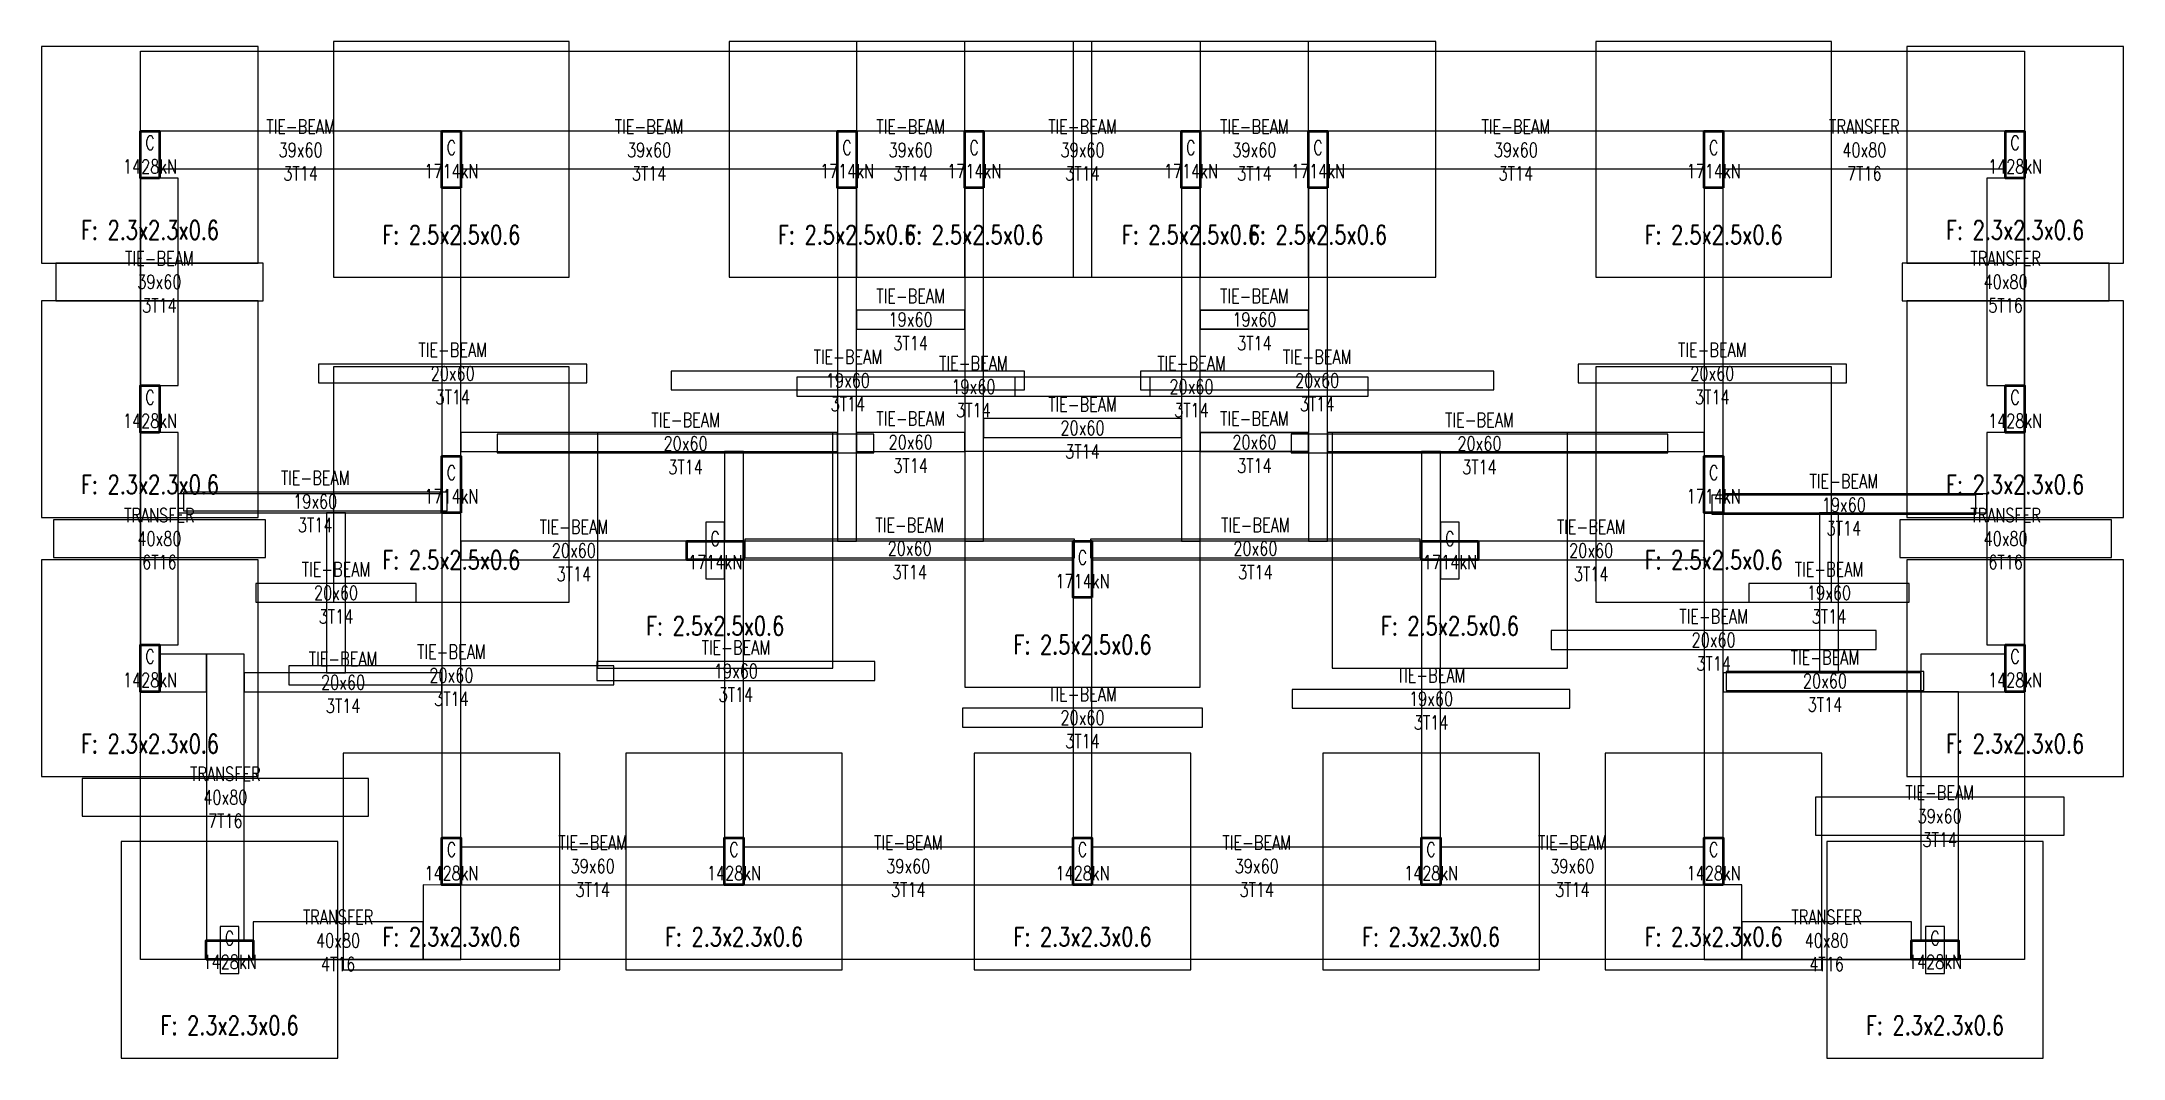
# Model space of a CAD drawing. Header units: metres. Extents: x 4410.5 to 4432.6, y 731.3 to 742.
import ezdxf

# ---------------------------------------------------------------- set-up
doc = ezdxf.new("R2010")
doc.units = ezdxf.units.M
doc.header["$LTSCALE"] = 0.5
for name, color, linetype in [('S-BEAM-MAIN', 2, 'Continuous'), ('S-COL-CONC', 6, 'Continuous'), ('S-DESIGN-BEAM', 7, 'Continuous'), ('S-DESIGN-COL', 7, 'Continuous'), ('S-DESIGN-FND', 7, 'Continuous'), ('S-DESIGN-TXT', 7, 'Continuous'), ('S-SLAB-OUT', 7, 'Continuous'), ('stairs', 7, 'Continuous')]:
    doc.layers.add(name, color=color, linetype=linetype)
doc.styles.get("Standard").update_dxf_attribs({"font": 'romans.shx', "width": 0.75})

msp = doc.modelspace()

# ---------------------------------------------------------------- linework, layer by layer
at = {"layer": 'S-BEAM-MAIN', "linetype": 'Continuous', "transparency": 33554687}
for points in [[(4414.724, 741.099), (4411.725, 741.099), (4411.725, 740.699), (4414.724, 740.699)], [(4418.925, 741.099), (4414.924, 741.099), (4414.924, 740.699), (4418.925, 740.699)], [(4420.275, 741.099), (4419.125, 741.099), (4419.125, 740.699), (4420.275, 740.699)], [(4422.575, 741.099), (4420.475, 741.099), (4420.475, 740.699), (4422.575, 740.699)], [(4423.925, 741.099), (4422.775, 741.099), (4422.775, 740.699), (4423.925, 740.699)], [(4428.125, 741.099), (4424.125, 741.099), (4424.125, 740.699), (4428.125, 740.699)], [(4431.325, 741.099), (4428.325, 741.099), (4428.325, 740.699), (4431.325, 740.699)], [(4411.925, 740.599), (4411.525, 740.599), (4411.525, 738.399), (4411.925, 738.399)], [(4431.525, 740.599), (4431.125, 740.599), (4431.125, 738.399), (4431.525, 738.399)], [(4414.925, 740.499), (4414.725, 740.499), (4414.725, 737.799), (4414.725, 737.649), (4414.925, 737.649), (4414.925, 737.699), (4414.925, 737.899)], [(4419.125, 738.999), (4419.125, 739.199), (4419.125, 740.499), (4418.925, 740.499), (4418.925, 739.099), (4418.925, 737.899), (4418.925, 737.699), (4418.925, 736.749), (4419.125, 736.749), (4419.125, 737.699), (4419.125, 737.899)], [(4420.475, 739.099), (4420.475, 740.499), (4420.275, 740.499), (4420.275, 739.199), (4420.275, 738.999), (4420.275, 737.949), (4420.275, 737.899), (4420.275, 737.699), (4420.275, 736.749), (4420.475, 736.749), (4420.475, 737.799), (4420.475, 737.849), (4420.475, 738.049)], [(4422.775, 740.499), (4422.575, 740.499), (4422.575, 739.099), (4422.575, 738.049), (4422.575, 737.849), (4422.575, 737.799), (4422.575, 736.749), (4422.775, 736.749), (4422.775, 737.699), (4422.775, 737.899), (4422.775, 737.949), (4422.775, 738.999), (4422.775, 739.199)], [(4424.125, 740.499), (4423.925, 740.499), (4423.925, 739.199), (4423.925, 738.999), (4423.925, 737.899), (4423.925, 737.699), (4423.925, 736.749), (4424.125, 736.749), (4424.125, 737.699), (4424.125, 737.899), (4424.125, 739.099)], [(4428.325, 740.499), (4428.125, 740.499), (4428.125, 737.899), (4428.125, 737.699), (4428.125, 737.649), (4428.325, 737.649), (4428.325, 737.799)], [(4420.275, 739.199), (4419.125, 739.199), (4419.125, 738.999), (4420.275, 738.999)], [(4423.925, 739.199), (4422.775, 739.199), (4422.775, 738.999), (4423.925, 738.999)], [(4422.775, 738.999), (4422.775, 739.199), (4423.925, 739.199), (4423.925, 738.999)], [(4422.575, 738.049), (4420.475, 738.049), (4420.475, 737.849), (4422.575, 737.849)], [(4411.925, 737.899), (4411.525, 737.899), (4411.525, 735.649), (4411.925, 735.649)], [(4418.925, 737.899), (4417.825, 737.899), (4414.925, 737.899), (4414.925, 737.699), (4417.725, 737.699), (4417.925, 737.699), (4418.925, 737.699)], [(4417.925, 737.699), (4417.725, 737.699), (4417.725, 736.749), (4417.925, 736.749)], [(4420.275, 737.899), (4419.125, 737.899), (4419.125, 737.699), (4420.275, 737.699)], [(4420.275, 737.899), (4419.125, 737.899), (4419.125, 737.699), (4420.275, 737.699)], [(4423.925, 737.899), (4422.775, 737.899), (4422.775, 737.699), (4423.925, 737.699)], [(4422.775, 737.699), (4422.775, 737.899), (4423.925, 737.899), (4423.925, 737.699)], [(4428.125, 737.899), (4425.225, 737.899), (4424.125, 737.899), (4424.125, 737.699), (4425.125, 737.699), (4425.325, 737.699), (4428.125, 737.699)], [(4425.325, 737.699), (4425.125, 737.699), (4425.125, 736.749), (4425.325, 736.749)], [(4431.525, 737.899), (4431.125, 737.899), (4431.125, 735.649), (4431.525, 735.649)], [(4414.724, 737.249), (4413.6, 737.249), (4411.925, 737.249), (4411.925, 737.049), (4414.724, 737.049)], [(4413.7, 737.049), (4413.5, 737.049), (4413.5, 735.349), (4413.7, 735.349)], [(4414.925, 737.049), (4414.725, 737.049), (4414.725, 733.599), (4414.925, 733.599)], [(4428.325, 735.149), (4428.325, 735.349), (4428.325, 736.649), (4428.325, 737.049), (4428.125, 737.049), (4428.125, 736.749), (4428.125, 736.549), (4428.125, 735.249), (4428.125, 733.599), (4428.325, 733.599)], [(4431.125, 737.249), (4429.45, 737.249), (4428.325, 737.249), (4428.325, 737.049), (4429.35, 737.049), (4429.55, 737.049), (4431.125, 737.049)], [(4429.55, 737.049), (4429.35, 737.049), (4429.35, 735.349), (4429.55, 735.349)], [(4417.325, 736.749), (4414.925, 736.749), (4414.925, 736.549), (4417.325, 736.549)], [(4421.425, 736.749), (4420.475, 736.749), (4420.275, 736.749), (4419.125, 736.749), (4418.925, 736.749), (4417.925, 736.749), (4417.925, 736.549), (4419.025, 736.549), (4420.375, 736.549), (4421.425, 736.549)], [(4425.125, 736.749), (4424.125, 736.749), (4423.925, 736.749), (4422.775, 736.749), (4422.575, 736.749), (4421.625, 736.749), (4421.625, 736.549), (4422.675, 736.549), (4424.025, 736.549), (4425.125, 736.549)], [(4428.125, 736.749), (4425.725, 736.749), (4425.725, 736.549), (4428.125, 736.549)], [(4417.925, 736.549), (4417.925, 736.549), (4417.725, 736.549), (4417.725, 733.599), (4417.925, 733.599)], [(4425.325, 736.549), (4425.125, 736.549), (4425.125, 733.599), (4425.325, 733.599)], [(4421.625, 736.149), (4421.425, 736.149), (4421.425, 733.599), (4421.625, 733.599)], [(4412.225, 735.549), (4411.925, 735.549), (4411.725, 735.549), (4411.725, 735.149), (4412.225, 735.149)], [(4412.625, 735.549), (4412.225, 735.549), (4412.225, 732.509), (4412.625, 732.509)], [(4431.325, 735.549), (4430.425, 735.549), (4430.425, 735.349), (4430.425, 735.149), (4430.825, 735.149), (4431.325, 735.149)], [(4414.725, 735.349), (4412.625, 735.349), (4412.625, 735.149), (4414.725, 735.149)], [(4430.425, 735.349), (4429.55, 735.349), (4429.35, 735.349), (4428.325, 735.349), (4428.325, 735.149), (4429.45, 735.149), (4430.425, 735.149)], [(4430.825, 735.149), (4430.425, 735.149), (4430.425, 732.509), (4430.825, 732.509)], [(4421.425, 733.599), (4421.625, 733.599), (4421.625, 733.099), (4421.425, 733.099)], [(4425.125, 733.599), (4425.325, 733.599), (4425.325, 733.099), (4425.125, 733.099)], [(4417.725, 733.499), (4414.925, 733.499), (4414.925, 733.099), (4417.725, 733.099)], [(4421.425, 733.499), (4417.925, 733.499), (4417.925, 733.099), (4421.425, 733.099)], [(4425.125, 733.499), (4421.625, 733.499), (4421.625, 733.099), (4425.125, 733.099)], [(4428.125, 733.499), (4425.325, 733.499), (4425.325, 733.099), (4428.125, 733.099)], [(4414.925, 733.098), (4414.525, 733.1), (4414.525, 732.709), (4414.525, 732.309), (4414.925, 732.309)], [(4428.525, 733.099), (4428.125, 733.099), (4428.125, 732.309), (4428.525, 732.309)], [(4414.525, 732.709), (4412.72, 732.709), (4412.72, 732.309), (4414.525, 732.309)], [(4430.325, 732.709), (4428.525, 732.709), (4428.525, 732.309), (4430.325, 732.309)]]:
    msp.add_lwpolyline(points, close=True, dxfattribs=at)
at = {"layer": 'S-COL-CONC', "color": 7, "lineweight": 50, "transparency": 33554687}
for points in [[(4411.725, 740.599), (4411.525, 740.599), (4411.525, 741.099), (4411.725, 741.099)], [(4414.924, 740.499), (4414.724, 740.499), (4414.724, 741.099), (4414.924, 741.099)], [(4419.125, 740.499), (4418.925, 740.499), (4418.925, 741.099), (4419.125, 741.099)], [(4420.475, 740.499), (4420.275, 740.499), (4420.275, 741.099), (4420.475, 741.099)], [(4422.775, 740.499), (4422.575, 740.499), (4422.575, 741.099), (4422.775, 741.099)], [(4424.125, 740.499), (4423.925, 740.499), (4423.925, 741.099), (4424.125, 741.099)], [(4428.325, 740.499), (4428.125, 740.499), (4428.125, 741.099), (4428.325, 741.099)], [(4431.525, 740.599), (4431.325, 740.599), (4431.325, 741.099), (4431.525, 741.099)], [(4411.725, 737.899), (4411.525, 737.899), (4411.525, 738.399), (4411.725, 738.399)], [(4431.525, 737.899), (4431.325, 737.899), (4431.325, 738.399), (4431.525, 738.399)], [(4414.924, 737.049), (4414.724, 737.049), (4414.724, 737.649), (4414.924, 737.649)], [(4428.325, 737.049), (4428.125, 737.049), (4428.125, 737.649), (4428.325, 737.649)], [(4417.925, 736.749), (4417.925, 736.549), (4417.325, 736.549), (4417.325, 736.749)], [(4421.625, 736.149), (4421.425, 736.149), (4421.425, 736.749), (4421.625, 736.749)], [(4425.725, 736.749), (4425.725, 736.549), (4425.125, 736.549), (4425.125, 736.749)], [(4411.725, 735.149), (4411.525, 735.149), (4411.525, 735.649), (4411.725, 735.649)], [(4431.525, 735.149), (4431.325, 735.149), (4431.325, 735.649), (4431.525, 735.649)], [(4414.925, 733.099), (4414.725, 733.099), (4414.725, 733.599), (4414.925, 733.599)], [(4417.925, 733.099), (4417.725, 733.099), (4417.725, 733.599), (4417.925, 733.599)], [(4421.625, 733.099), (4421.425, 733.099), (4421.425, 733.599), (4421.625, 733.599)], [(4425.325, 733.099), (4425.125, 733.099), (4425.125, 733.599), (4425.325, 733.599)], [(4428.325, 733.099), (4428.125, 733.099), (4428.125, 733.599), (4428.325, 733.599)], [(4412.22, 732.309), (4412.22, 732.509), (4412.72, 732.509), (4412.72, 732.309)], [(4430.325, 732.309), (4430.325, 732.509), (4430.825, 732.509), (4430.825, 732.309)]]:
    msp.add_lwpolyline(points, close=True, dxfattribs=at)
at = {"layer": 'S-DESIGN-BEAM', "color": 3}
for points in [[(4411.725, 740.699), (4414.724, 740.699), (4414.724, 741.099), (4411.725, 741.099)], [(4414.924, 740.699), (4418.925, 740.699), (4418.925, 741.099), (4414.924, 741.099)], [(4419.125, 740.699), (4420.275, 740.699), (4420.275, 741.099), (4419.125, 741.099)], [(4420.475, 740.699), (4422.575, 740.699), (4422.575, 741.099), (4420.475, 741.099)], [(4422.775, 740.699), (4423.925, 740.699), (4423.925, 741.099), (4422.775, 741.099)], [(4424.125, 740.699), (4428.125, 740.699), (4428.125, 741.099), (4424.125, 741.099)], [(4410.625, 739.299), (4412.825, 739.299), (4412.825, 739.699), (4410.625, 739.699)], [(4419.125, 738.999), (4420.275, 738.999), (4420.275, 739.199), (4419.125, 739.199)], [(4422.775, 738.999), (4423.925, 738.999), (4423.925, 739.199), (4422.775, 739.199)], [(4422.775, 738.999), (4423.925, 738.999), (4423.925, 739.199), (4422.775, 739.199)], [(4413.414, 738.427), (4416.264, 738.427), (4416.264, 738.627), (4413.414, 738.627)], [(4426.786, 738.427), (4429.636, 738.427), (4429.636, 738.627), (4426.786, 738.627)], [(4417.159, 738.353), (4420.909, 738.353), (4420.909, 738.553), (4417.159, 738.553)], [(4418.492, 738.287), (4422.242, 738.287), (4422.242, 738.487), (4418.492, 738.487)], [(4420.807, 738.287), (4424.557, 738.287), (4424.557, 738.487), (4420.807, 738.487)], [(4422.141, 738.353), (4425.891, 738.353), (4425.891, 738.553), (4422.141, 738.553)], [(4420.475, 737.849), (4422.575, 737.849), (4422.575, 738.049), (4420.475, 738.049)], [(4415.311, 737.684), (4419.311, 737.684), (4419.311, 737.884), (4415.311, 737.884)], [(4419.125, 737.699), (4420.275, 737.699), (4420.275, 737.899), (4419.125, 737.899)], [(4419.125, 737.699), (4420.275, 737.699), (4420.275, 737.899), (4419.125, 737.899)], [(4422.775, 737.699), (4423.925, 737.699), (4423.925, 737.899), (4422.775, 737.899)], [(4422.775, 737.699), (4423.925, 737.699), (4423.925, 737.899), (4422.775, 737.899)], [(4423.739, 737.684), (4427.739, 737.684), (4427.739, 737.884), (4423.739, 737.884)], [(4411.98, 737.069), (4414.779, 737.069), (4414.779, 737.269), (4411.98, 737.269)], [(4428.207, 737.034), (4431.007, 737.034), (4431.007, 737.234), (4428.207, 737.234)], [(4414.925, 736.549), (4417.325, 736.549), (4417.325, 736.749), (4414.925, 736.749)], [(4417.94, 736.569), (4421.44, 736.569), (4421.44, 736.769), (4417.94, 736.769)], [(4421.61, 736.569), (4425.11, 736.569), (4425.11, 736.769), (4421.61, 736.769)], [(4425.725, 736.549), (4428.125, 736.549), (4428.125, 736.749), (4425.725, 736.749)], [(4412.75, 736.099), (4414.45, 736.099), (4414.45, 736.299), (4412.75, 736.299)], [(4428.6, 736.099), (4430.3, 736.099), (4430.3, 736.299), (4428.6, 736.299)], [(4426.5, 735.599), (4429.95, 735.599), (4429.95, 735.799), (4426.5, 735.799)], [(4412.625, 735.149), (4414.725, 735.149), (4414.725, 735.349), (4412.625, 735.349)], [(4413.1, 735.224), (4416.55, 735.224), (4416.55, 735.424), (4413.1, 735.424)], [(4416.37, 735.269), (4419.32, 735.269), (4419.32, 735.469), (4416.37, 735.469)], [(4428.357, 735.163), (4430.457, 735.163), (4430.457, 735.363), (4428.357, 735.363)], [(4423.75, 734.974), (4426.7, 734.974), (4426.7, 735.174), (4423.75, 735.174)], [(4420.25, 734.774), (4422.8, 734.774), (4422.8, 734.974), (4420.25, 734.974)], [(4429.305, 733.629), (4431.945, 733.629), (4431.945, 734.029), (4429.305, 734.029)], [(4414.925, 733.099), (4417.725, 733.099), (4417.725, 733.499), (4414.925, 733.499)], [(4417.925, 733.099), (4421.425, 733.099), (4421.425, 733.499), (4417.925, 733.499)], [(4421.625, 733.099), (4425.125, 733.099), (4425.125, 733.499), (4421.625, 733.499)], [(4425.325, 733.099), (4428.125, 733.099), (4428.125, 733.499), (4425.325, 733.499)]]:
    msp.add_lwpolyline(points, close=True, dxfattribs=at)
at = {"layer": 'S-DESIGN-BEAM', "color": 6}
for points in [[(4428.325, 740.699), (4431.325, 740.699), (4431.325, 741.099), (4428.325, 741.099)], [(4430.225, 739.299), (4432.425, 739.299), (4432.425, 739.699), (4430.225, 739.699)], [(4410.6, 736.574), (4412.85, 736.574), (4412.85, 736.974), (4410.6, 736.974)], [(4430.2, 736.574), (4432.45, 736.574), (4432.45, 736.974), (4430.2, 736.974)], [(4410.905, 733.829), (4413.945, 733.829), (4413.945, 734.229), (4410.905, 734.229)], [(4412.72, 732.309), (4414.525, 732.309), (4414.525, 732.709), (4412.72, 732.709)], [(4428.525, 732.309), (4430.325, 732.309), (4430.325, 732.709), (4428.525, 732.709)]]:
    msp.add_lwpolyline(points, close=True, dxfattribs=at)
at = {"layer": 'S-DESIGN-COL', "color": 4}
for points in [[(4411.525, 740.599), (4411.725, 740.599), (4411.725, 741.099), (4411.525, 741.099)], [(4414.724, 740.499), (4414.924, 740.499), (4414.924, 741.099), (4414.724, 741.099)], [(4418.925, 740.499), (4419.125, 740.499), (4419.125, 741.099), (4418.925, 741.099)], [(4420.275, 740.499), (4420.475, 740.499), (4420.475, 741.099), (4420.275, 741.099)], [(4422.575, 740.499), (4422.775, 740.499), (4422.775, 741.099), (4422.575, 741.099)], [(4423.925, 740.499), (4424.125, 740.499), (4424.125, 741.099), (4423.925, 741.099)], [(4428.125, 740.499), (4428.325, 740.499), (4428.325, 741.099), (4428.125, 741.099)], [(4431.325, 740.599), (4431.525, 740.599), (4431.525, 741.099), (4431.325, 741.099)], [(4411.525, 737.899), (4411.725, 737.899), (4411.725, 738.399), (4411.525, 738.399)], [(4431.325, 737.899), (4431.525, 737.899), (4431.525, 738.399), (4431.325, 738.399)], [(4414.724, 737.049), (4414.924, 737.049), (4414.924, 737.649), (4414.724, 737.649)], [(4428.125, 737.049), (4428.325, 737.049), (4428.325, 737.649), (4428.125, 737.649)], [(4417.525, 736.349), (4417.725, 736.349), (4417.725, 736.949), (4417.525, 736.949)], [(4425.325, 736.349), (4425.525, 736.349), (4425.525, 736.949), (4425.325, 736.949)], [(4421.425, 736.149), (4421.625, 736.149), (4421.625, 736.749), (4421.425, 736.749)], [(4411.525, 735.149), (4411.725, 735.149), (4411.725, 735.649), (4411.525, 735.649)], [(4431.325, 735.149), (4431.525, 735.149), (4431.525, 735.649), (4431.325, 735.649)], [(4414.725, 733.099), (4414.925, 733.099), (4414.925, 733.599), (4414.725, 733.599)], [(4417.725, 733.099), (4417.925, 733.099), (4417.925, 733.599), (4417.725, 733.599)], [(4421.425, 733.099), (4421.625, 733.099), (4421.625, 733.599), (4421.425, 733.599)], [(4425.125, 733.099), (4425.325, 733.099), (4425.325, 733.599), (4425.125, 733.599)], [(4428.125, 733.099), (4428.325, 733.099), (4428.325, 733.599), (4428.125, 733.599)], [(4412.37, 732.159), (4412.57, 732.159), (4412.57, 732.659), (4412.37, 732.659)], [(4430.475, 732.159), (4430.675, 732.159), (4430.675, 732.659), (4430.475, 732.659)]]:
    msp.add_lwpolyline(points, close=True, dxfattribs=at)
at = {"layer": 'S-DESIGN-FND', "color": 2}
for points in [[(4410.475, 739.699), (4412.775, 739.699), (4412.775, 741.999), (4410.475, 741.999)], [(4413.574, 739.549), (4416.074, 739.549), (4416.074, 742.049), (4413.574, 742.049)], [(4417.775, 739.549), (4420.275, 739.549), (4420.275, 742.049), (4417.775, 742.049)], [(4419.125, 739.549), (4421.625, 739.549), (4421.625, 742.049), (4419.125, 742.049)], [(4421.425, 739.549), (4423.925, 739.549), (4423.925, 742.049), (4421.425, 742.049)], [(4422.775, 739.549), (4425.275, 739.549), (4425.275, 742.049), (4422.775, 742.049)], [(4426.975, 739.549), (4429.475, 739.549), (4429.475, 742.049), (4426.975, 742.049)], [(4430.275, 739.699), (4432.575, 739.699), (4432.575, 741.999), (4430.275, 741.999)], [(4410.475, 736.999), (4412.775, 736.999), (4412.775, 739.299), (4410.475, 739.299)], [(4430.275, 736.999), (4432.575, 736.999), (4432.575, 739.299), (4430.275, 739.299)], [(4413.574, 736.099), (4416.074, 736.099), (4416.074, 738.599), (4413.574, 738.599)], [(4426.975, 736.099), (4429.475, 736.099), (4429.475, 738.599), (4426.975, 738.599)], [(4416.375, 735.399), (4418.875, 735.399), (4418.875, 737.899), (4416.375, 737.899)], [(4420.275, 735.199), (4422.775, 735.199), (4422.775, 737.699), (4420.275, 737.699)], [(4424.175, 735.399), (4426.675, 735.399), (4426.675, 737.899), (4424.175, 737.899)], [(4410.475, 734.249), (4412.775, 734.249), (4412.775, 736.549), (4410.475, 736.549)], [(4430.275, 734.249), (4432.575, 734.249), (4432.575, 736.549), (4430.275, 736.549)], [(4413.675, 732.199), (4415.975, 732.199), (4415.975, 734.499), (4413.675, 734.499)], [(4416.675, 732.199), (4418.975, 732.199), (4418.975, 734.499), (4416.675, 734.499)], [(4420.375, 732.199), (4422.675, 732.199), (4422.675, 734.499), (4420.375, 734.499)], [(4424.075, 732.199), (4426.375, 732.199), (4426.375, 734.499), (4424.075, 734.499)], [(4427.075, 732.199), (4429.375, 732.199), (4429.375, 734.499), (4427.075, 734.499)], [(4411.32, 731.259), (4413.62, 731.259), (4413.62, 733.559), (4411.32, 733.559)], [(4429.425, 731.259), (4431.725, 731.259), (4431.725, 733.559), (4429.425, 733.559)]]:
    msp.add_lwpolyline(points, close=True, dxfattribs=at)
at = {"layer": 'S-SLAB-OUT'}
msp.add_lwpolyline([(4411.525, 741.949), (4411.525, 741.949), (4431.525, 741.949), (4431.525, 741.949), (4431.525, 732.309), (4431.525, 732.309), (4411.525, 732.309), (4411.525, 732.309)], close=True, dxfattribs=at)
at = {"layer": 'stairs', "color": 7, "linetype": 'Continuous', "transparency": 33554687}
msp.add_line((4420.475, 737.849), (4422.575, 737.849), dxfattribs=at)

# ---------------------------------------------------------------- texts
at = {"layer": 'S-DESIGN-TXT', "color": 7, "attachment_point": 5}
for s, insert, char_height in [('C\\P1428kN', (4411.625, 740.849), 0.15), ('TIE-BEAM\\P39x60\\P3T14', (4413.224, 740.899), 0.15), ('TIE-BEAM\\P39x60\\P3T14', (4416.924, 740.899), 0.15), ('TIE-BEAM\\P39x60\\P3T14', (4419.7, 740.899), 0.15), ('TIE-BEAM\\P39x60\\P3T14', (4421.525, 740.899), 0.15), ('TIE-BEAM\\P39x60\\P3T14', (4423.35, 740.899), 0.15), ('TIE-BEAM\\P39x60\\P3T14', (4426.125, 740.899), 0.15), ('TRANSFER\\P40x80\\P7T16', (4429.825, 740.899), 0.15), ('C\\P1428kN', (4431.425, 740.849), 0.15), ('C\\P1714kN', (4414.824, 740.799), 0.15), ('C\\P1714kN', (4419.025, 740.799), 0.15), ('C\\P1714kN', (4420.375, 740.799), 0.15), ('C\\P1714kN', (4422.675, 740.799), 0.15), ('C\\P1714kN', (4424.025, 740.799), 0.15), ('C\\P1714kN', (4428.225, 740.799), 0.15), ('F: 2.3x2.3x0.6', (4411.625, 740.049), 0.2), ('F: 2.3x2.3x0.6', (4431.425, 740.049), 0.2), ('F: 2.5x2.5x0.6', (4414.824, 739.999), 0.2), ('F: 2.5x2.5x0.6', (4419.025, 739.999), 0.2), ('F: 2.5x2.5x0.6', (4420.375, 739.999), 0.2), ('F: 2.5x2.5x0.6', (4422.675, 739.999), 0.2), ('F: 2.5x2.5x0.6', (4424.025, 739.999), 0.2), ('F: 2.5x2.5x0.6', (4428.225, 739.999), 0.2), ('TIE-BEAM\\P39x60\\P3T14', (4411.725, 739.499), 0.15), ('TRANSFER\\P40x80\\P5T16', (4431.325, 739.499), 0.15), ('TIE-BEAM\\P19x60\\P3T14', (4419.7, 739.099), 0.15), ('TIE-BEAM\\P19x60\\P3T14', (4423.35, 739.099), 0.15), ('TIE-BEAM\\P19x60\\P3T14', (4423.35, 739.099), 0.15), ('TIE-BEAM\\P20x60\\P3T14', (4414.839, 738.527), 0.15), ('TIE-BEAM\\P20x60\\P3T14', (4428.211, 738.527), 0.15), ('TIE-BEAM\\P19x60\\P3T14', (4419.034, 738.453), 0.15), ('TIE-BEAM\\P19x60\\P3T14', (4420.367, 738.387), 0.15), ('TIE-BEAM\\P20x60\\P3T14', (4422.682, 738.387), 0.15), ('TIE-BEAM\\P20x60\\P3T14', (4424.016, 738.453), 0.15), ('C\\P1428kN', (4411.625, 738.149), 0.15), ('TIE-BEAM\\P20x60\\P3T14', (4421.525, 737.949), 0.15), ('C\\P1428kN', (4431.425, 738.149), 0.15), ('TIE-BEAM\\P20x60\\P3T14', (4417.311, 737.784), 0.15), ('TIE-BEAM\\P20x60\\P3T14', (4419.7, 737.799), 0.15), ('TIE-BEAM\\P20x60\\P3T14', (4419.7, 737.799), 0.15), ('TIE-BEAM\\P20x60\\P3T14', (4423.35, 737.799), 0.15), ('TIE-BEAM\\P20x60\\P3T14', (4423.35, 737.799), 0.15), ('TIE-BEAM\\P20x60\\P3T14', (4425.739, 737.784), 0.15), ('TIE-BEAM\\P19x60\\P3T14', (4413.379, 737.169), 0.15), ('C\\P1714kN', (4414.824, 737.349), 0.15), ('C\\P1714kN', (4428.225, 737.349), 0.15), ('F: 2.3x2.3x0.6', (4411.625, 737.349), 0.2), ('TIE-BEAM\\P19x60\\P3T14', (4429.607, 737.134), 0.15), ('F: 2.3x2.3x0.6', (4431.425, 737.349), 0.2), ('TRANSFER\\P40x80\\P6T16', (4411.725, 736.774), 0.15), ('TRANSFER\\P40x80\\P6T16', (4431.325, 736.774), 0.15), ('TIE-BEAM\\P20x60\\P3T14', (4416.125, 736.649), 0.15), ('C\\P1714kN', (4417.625, 736.649), 0.15), ('TIE-BEAM\\P20x60\\P3T14', (4419.69, 736.669), 0.15), ('TIE-BEAM\\P20x60\\P3T14', (4423.36, 736.669), 0.15), ('C\\P1714kN', (4425.425, 736.649), 0.15), ('TIE-BEAM\\P20x60\\P3T14', (4426.925, 736.649), 0.15), ('F: 2.5x2.5x0.6', (4414.824, 736.549), 0.2), ('C\\P1714kN', (4421.525, 736.449), 0.15), ('F: 2.5x2.5x0.6', (4428.225, 736.549), 0.2), ('TIE-BEAM\\P20x60\\P3T14', (4413.6, 736.199), 0.15), ('TIE-BEAM\\P19x60\\P3T14', (4429.45, 736.199), 0.15), ('F: 2.5x2.5x0.6', (4417.625, 735.849), 0.2), ('F: 2.5x2.5x0.6', (4425.425, 735.849), 0.2), ('TIE-BEAM\\P20x60\\P3T14', (4428.225, 735.699), 0.15), ('F: 2.5x2.5x0.6', (4421.525, 735.649), 0.2), ('C\\P1428kN', (4411.625, 735.399), 0.15), ('TIE-BEAM\\P20x60\\P3T14', (4413.675, 735.249), 0.15), ('TIE-BEAM\\P20x60\\P3T14', (4414.825, 735.324), 0.15), ('TIE-BEAM\\P19x60\\P3T14', (4417.845, 735.369), 0.15), ('TIE-BEAM\\P20x60\\P3T14', (4429.407, 735.263), 0.15), ('C\\P1428kN', (4431.425, 735.399), 0.15), ('TIE-BEAM\\P19x60\\P3T14', (4425.225, 735.074), 0.15), ('TIE-BEAM\\P20x60\\P3T14', (4421.525, 734.874), 0.15), ('F: 2.3x2.3x0.6', (4411.625, 734.599), 0.2), ('F: 2.3x2.3x0.6', (4431.425, 734.599), 0.2), ('TRANSFER\\P40x80\\P7T16', (4412.425, 734.029), 0.15), ('TIE-BEAM\\P39x60\\P3T14', (4430.625, 733.829), 0.15), ('C\\P1428kN', (4414.825, 733.349), 0.15), ('TIE-BEAM\\P39x60\\P3T14', (4416.325, 733.299), 0.15), ('C\\P1428kN', (4417.825, 733.349), 0.15), ('TIE-BEAM\\P39x60\\P3T14', (4419.675, 733.299), 0.15), ('C\\P1428kN', (4421.525, 733.349), 0.15), ('TIE-BEAM\\P39x60\\P3T14', (4423.375, 733.299), 0.15), ('C\\P1428kN', (4425.225, 733.349), 0.15), ('TIE-BEAM\\P39x60\\P3T14', (4426.725, 733.299), 0.15), ('C\\P1428kN', (4428.225, 733.349), 0.15), ('TRANSFER\\P40x80\\P4T16', (4413.622, 732.509), 0.15), ('F: 2.3x2.3x0.6', (4414.825, 732.549), 0.2), ('F: 2.3x2.3x0.6', (4417.825, 732.549), 0.2), ('F: 2.3x2.3x0.6', (4421.525, 732.549), 0.2), ('F: 2.3x2.3x0.6', (4425.225, 732.549), 0.2), ('F: 2.3x2.3x0.6', (4428.225, 732.549), 0.2), ('TRANSFER\\P40x80\\P4T16', (4429.425, 732.509), 0.15), ('C\\P1428kN', (4412.47, 732.409), 0.15), ('C\\P1428kN', (4430.575, 732.409), 0.15), ('F: 2.3x2.3x0.6', (4412.47, 731.609), 0.2), ('F: 2.3x2.3x0.6', (4430.575, 731.609), 0.2)]:
    msp.add_mtext(s, dxfattribs=dict(at, insert=insert, char_height=char_height))

doc.saveas('drawing.dxf')
